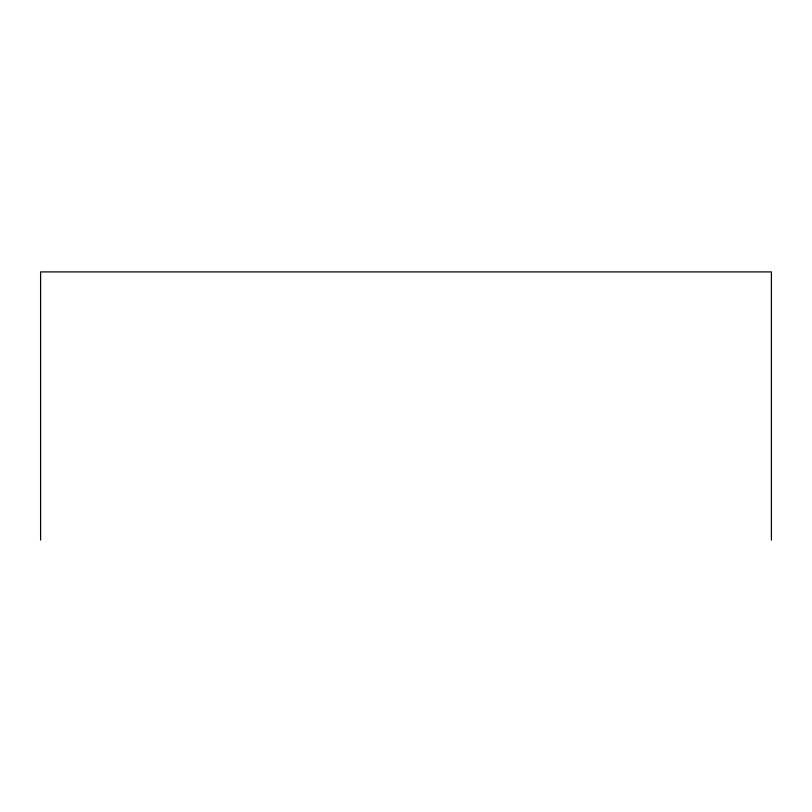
<?xml version="1.0" encoding="UTF-8"?>
<svg xmlns="http://www.w3.org/2000/svg" width="812" height="812" viewBox="0 0 812 812"><rect width="100%" height="100%" fill="white"/><g stroke="black" fill="none" stroke-linecap="round" stroke-linejoin="round"><path stroke-width="1.22" d="M771.4 540.092L771.4 271.908L40.6 271.908L40.6 540.092"/></g></svg>
